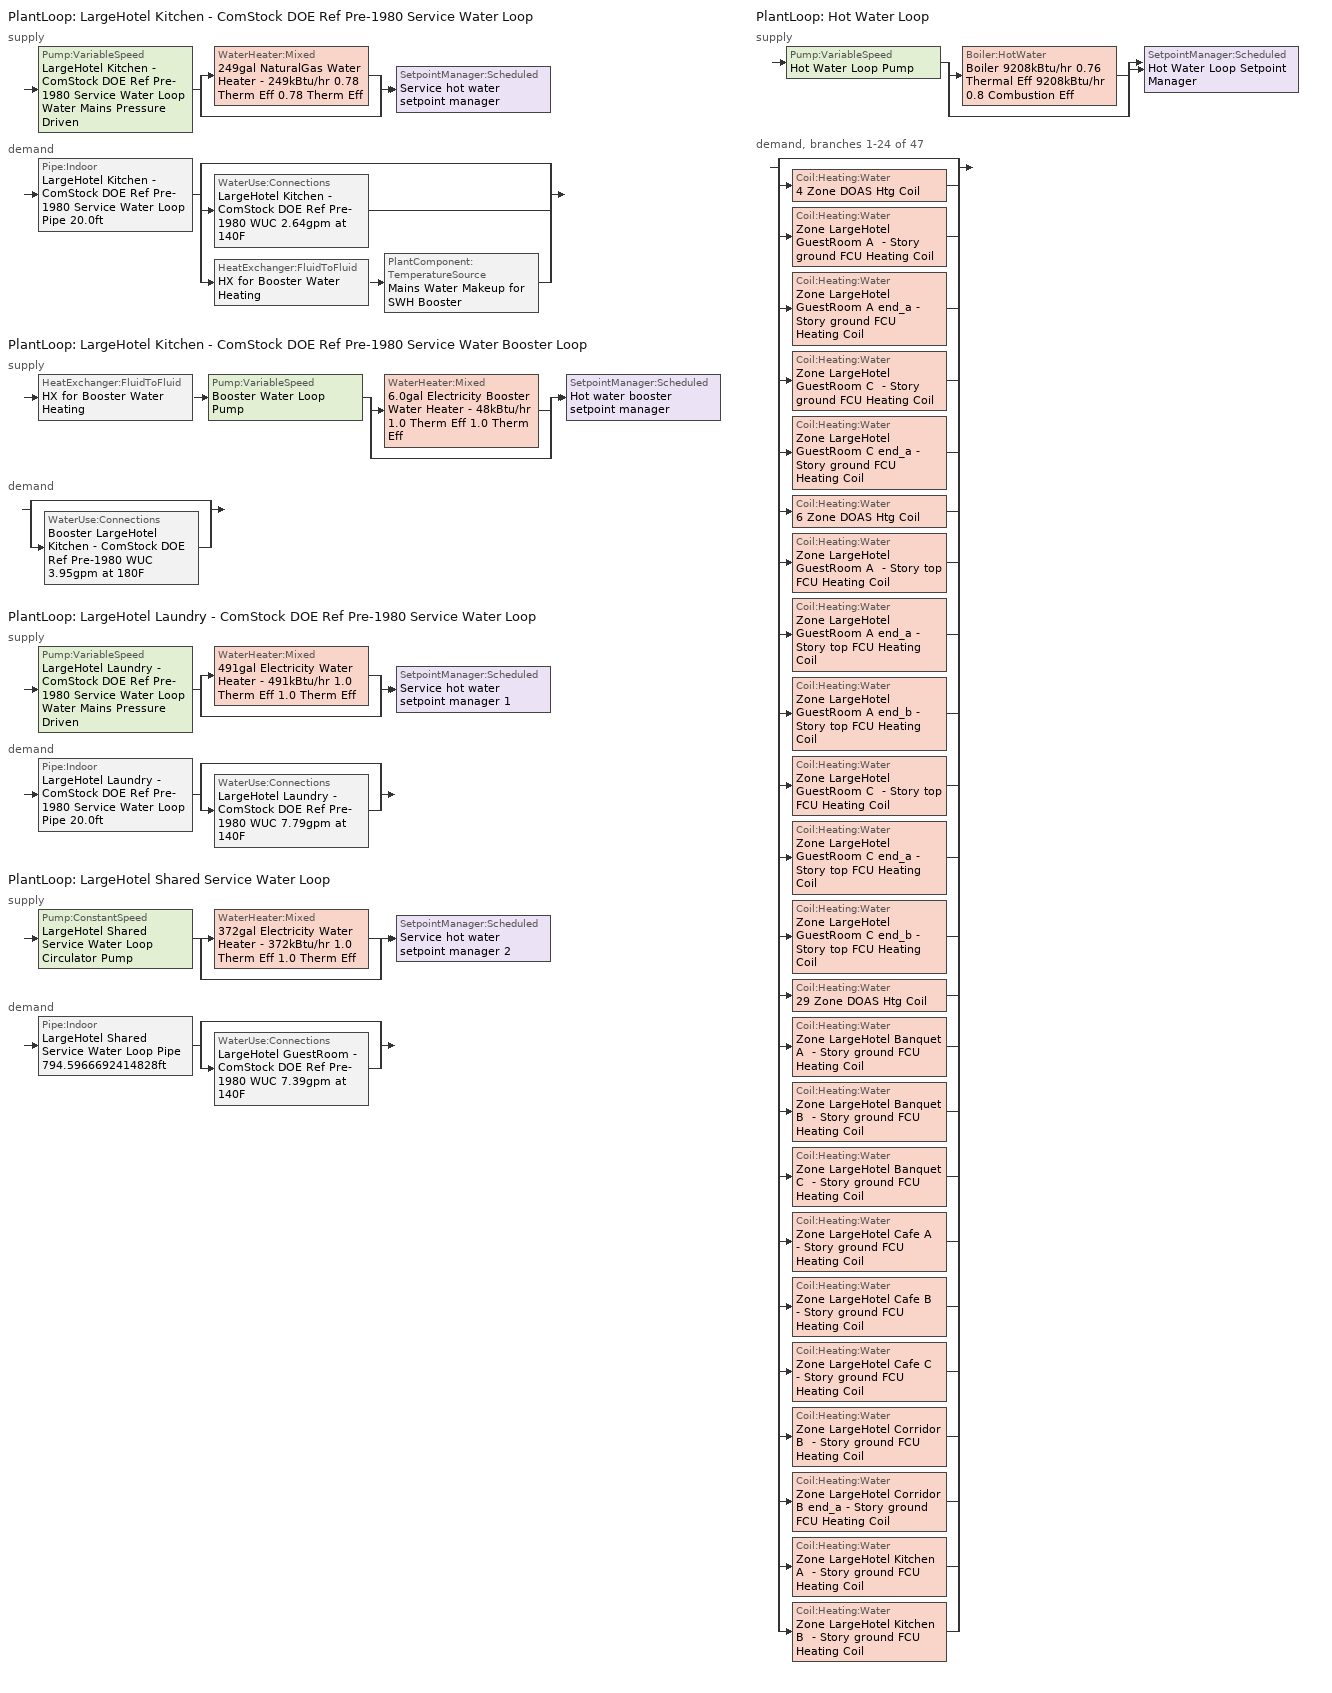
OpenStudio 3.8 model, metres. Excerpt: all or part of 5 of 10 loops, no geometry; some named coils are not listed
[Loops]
PlantLoop 'LargeHotel Kitchen - ComStock DOE Ref Pre-1980 Service Water Loop'
 supply: Pump:VariableSpeed 'LargeHotel Kitchen - ComStock DOE Ref Pre-1980 Service Water Loop Water Mains Pressure Driven' > split
  | WaterHeater:Mixed '249gal NaturalGas Water Heater - 249kBtu/hr 0.78 Therm Eff 0.78 Therm Eff'
  | bypass
  join > SetpointManager:Scheduled 'Service hot water setpoint manager'
 demand: Pipe:Indoor 'LargeHotel Kitchen - ComStock DOE Ref Pre-1980 Service Water Loop Pipe 20.0ft' > split
  | bypass
  | WaterUse:Connections 'LargeHotel Kitchen - ComStock DOE Ref Pre-1980 WUC 2.64gpm at 140F'
  | HeatExchanger:FluidToFluid 'HX for Booster Water Heating' > PlantComponent:TemperatureSource 'Mains Water Makeup for SWH Booster'
PlantLoop 'LargeHotel Kitchen - ComStock DOE Ref Pre-1980 Service Water Booster Loop'
 supply: HeatExchanger:FluidToFluid 'HX for Booster Water Heating' > Pump:VariableSpeed 'Booster Water Loop Pump' > split
  | WaterHeater:Mixed '6.0gal Electricity Booster Water Heater - 48kBtu/hr 1.0 Therm Eff 1.0 Therm Eff'
  | bypass
  join > SetpointManager:Scheduled 'Hot water booster setpoint manager'
 demand: split
  | bypass
  | WaterUse:Connections 'Booster LargeHotel Kitchen - ComStock DOE Ref Pre-1980 WUC 3.95gpm at 180F'
PlantLoop 'LargeHotel Laundry - ComStock DOE Ref Pre-1980 Service Water Loop'
 supply: Pump:VariableSpeed 'LargeHotel Laundry - ComStock DOE Ref Pre-1980 Service Water Loop Water Mains Pressure Driven' > split
  | WaterHeater:Mixed '491gal Electricity Water Heater - 491kBtu/hr 1.0 Therm Eff 1.0 Therm Eff'
  | bypass
  join > SetpointManager:Scheduled 'Service hot water setpoint manager 1'
 demand: Pipe:Indoor 'LargeHotel Laundry - ComStock DOE Ref Pre-1980 Service Water Loop Pipe 20.0ft' > split
  | bypass
  | WaterUse:Connections 'LargeHotel Laundry - ComStock DOE Ref Pre-1980 WUC 7.79gpm at 140F'
PlantLoop 'LargeHotel Shared Service Water Loop'
 supply: Pump:ConstantSpeed 'LargeHotel Shared Service Water Loop Circulator Pump' > split
  | WaterHeater:Mixed '372gal Electricity Water Heater - 372kBtu/hr 1.0 Therm Eff 1.0 Therm Eff'
  | bypass
  join > SetpointManager:Scheduled 'Service hot water setpoint manager 2'
 demand: Pipe:Indoor 'LargeHotel Shared Service Water Loop Pipe 794.5966692414828ft' > split
  | bypass
  | WaterUse:Connections 'LargeHotel GuestRoom - ComStock DOE Ref Pre-1980 WUC 7.39gpm at 140F'
PlantLoop 'Hot Water Loop'
 supply: Pump:VariableSpeed 'Hot Water Loop Pump' > split
  | Boiler:HotWater 'Boiler 9208kBtu/hr 0.76 Thermal Eff 9208kBtu/hr 0.8 Combustion Eff'
  | bypass
  join > SetpointManager:Scheduled 'Hot Water Loop Setpoint Manager'
 demand, branches 1-24 of 47: split
  | bypass
  | Coil:Heating:Water '4 Zone DOAS Htg Coil'
  | Coil:Heating:Water 'Zone LargeHotel GuestRoom A  - Story ground FCU Heating Coil'
  | Coil:Heating:Water 'Zone LargeHotel GuestRoom A end_a - Story ground FCU Heating Coil'
  | Coil:Heating:Water 'Zone LargeHotel GuestRoom C  - Story ground FCU Heating Coil'
  | Coil:Heating:Water 'Zone LargeHotel GuestRoom C end_a - Story ground FCU Heating Coil'
  | Coil:Heating:Water '6 Zone DOAS Htg Coil'
  | Coil:Heating:Water 'Zone LargeHotel GuestRoom A  - Story top FCU Heating Coil'
  | Coil:Heating:Water 'Zone LargeHotel GuestRoom A end_a - Story top FCU Heating Coil'
  | Coil:Heating:Water 'Zone LargeHotel GuestRoom A end_b - Story top FCU Heating Coil'
  | Coil:Heating:Water 'Zone LargeHotel GuestRoom C  - Story top FCU Heating Coil'
  | Coil:Heating:Water 'Zone LargeHotel GuestRoom C end_a - Story top FCU Heating Coil'
  | Coil:Heating:Water 'Zone LargeHotel GuestRoom C end_b - Story top FCU Heating Coil'
  | Coil:Heating:Water '29 Zone DOAS Htg Coil'
  | Coil:Heating:Water 'Zone LargeHotel Banquet A  - Story ground FCU Heating Coil'
  | Coil:Heating:Water 'Zone LargeHotel Banquet B  - Story ground FCU Heating Coil'
  | Coil:Heating:Water 'Zone LargeHotel Banquet C  - Story ground FCU Heating Coil'
  | Coil:Heating:Water 'Zone LargeHotel Cafe A  - Story ground FCU Heating Coil'
  | Coil:Heating:Water 'Zone LargeHotel Cafe B  - Story ground FCU Heating Coil'
  | Coil:Heating:Water 'Zone LargeHotel Cafe C  - Story ground FCU Heating Coil'
  | Coil:Heating:Water 'Zone LargeHotel Corridor B  - Story ground FCU Heating Coil'
  | Coil:Heating:Water 'Zone LargeHotel Corridor B end_a - Story ground FCU Heating Coil'
  | Coil:Heating:Water 'Zone LargeHotel Kitchen A  - Story ground FCU Heating Coil'
  | Coil:Heating:Water 'Zone LargeHotel Kitchen B  - Story ground FCU Heating Coil'
[SizingPeriod:DesignDay] Barometric Pressure {Pa}=87619; Wind Speed {m/s}=3.6; Wind Direction {deg}=310; Rain Indicator=No; Snow Indicator=No; Day of Month=21; Day Type=SummerDesignDay; Daylight Saving Time Indicator=No; Humidity Condition Type=Wetbulb; Dry-Bulb Temperature Range Modifier Type=DefaultMultipliers; Solar Model Indicator=ASHRAETau
Name | Maximum Dry-Bulb Temperature {C} | Daily Dry-Bulb Temperature Range {deltaC} | Month | Wetbulb or DewPoint at Maximum Dry-Bulb {C} | ASHRAE Clear Sky Optical Depth for Beam Irradiance | ASHRAE Clear Sky Optical Depth for Diffuse Irradiance
Sheridan Co Arpt October .4% Condns DB=>MCWB 1 | 28.9 | 14.6 | 10 | 13.4 | 0.279 | 2.62
Sheridan Co Arpt September .4% Condns DB=>MCWB 1 | 34 | 16.6 | 9 | 16.1 | 0.297 | 2.577
[Construction]
Uninsulated copper pipe 0.75in type L: Copper pipe 0.75in type L
Uninsulated copper pipe 0.75in type L 1: Copper pipe 0.75in type L 1
Uninsulated copper pipe 0.75in type L 2: Copper pipe 0.75in type L 2
[Material] Roughness=Smooth; Thickness {m}=0.001143; Conductivity {W/m-K}=386; Density {kg/m3}=8906.27; Specific Heat {J/kg-K}=385.1856; Thermal Absorptance=0.9; Solar Absorptance=0.7; Visible Absorptance=0.7
Copper pipe 0.75in type L; Copper pipe 0.75in type L 1; Copper pipe 0.75in type L 2
[WaterUse:Connections] Drain Water Heat Exchanger Type=None; Drain Water Heat Exchanger Destination=Plant
Name | Water Use Equipment Name 1
LargeHotel GuestRoom - ComStock DOE Ref Pre-1980 WUC 7.39gpm at 140F | LargeHotel GuestRoom - ComStock DOE Ref Pre-1980 Service Water Use 7.39gpm at 140F
Booster LargeHotel Kitchen - ComStock DOE Ref Pre-1980 WUC 3.95gpm at 180F | Booster LargeHotel Kitchen - ComStock DOE Ref Pre-1980 Service Water Use 3.95gpm at 180F
LargeHotel Kitchen - ComStock DOE Ref Pre-1980 WUC 2.64gpm at 140F | LargeHotel Kitchen - ComStock DOE Ref Pre-1980 Service Water Use 2.64gpm at 140F
LargeHotel Laundry - ComStock DOE Ref Pre-1980 WUC 7.79gpm at 140F | LargeHotel Laundry - ComStock DOE Ref Pre-1980 Service Water Use 7.79gpm at 140F
[WaterUse:Equipment:Definition] Sensible Fraction Schedule=Fraction Sensible - 0.2; Latent Fraction Schedule=Fraction Latent - 0.05
Name | Peak Flow Rate {m3/s} | Target Temperature Schedule
LargeHotel GuestRoom - ComStock DOE Ref Pre-1980 Service Water Use Def 7.39gpm | 0.000466123 | Mixed Water At Faucet Temp - 140F
Booster LargeHotel Kitchen - ComStock DOE Ref Pre-1980 Service Water Use Def 3.95gpm | 0.000249518 | Mixed Water At Faucet Temp - 180F
LargeHotel Kitchen - ComStock DOE Ref Pre-1980 Service Water Use Def 2.64gpm | 0.000166345 | Mixed Water At Faucet Temp - 140F
LargeHotel Laundry - ComStock DOE Ref Pre-1980 Service Water Use Def 7.79gpm | 0.0004915 | Mixed Water At Faucet Temp - 140F
[WaterUse:Equipment]
Name | Water Use Equipment Definition | Flow Rate Fraction Schedule
LargeHotel GuestRoom - ComStock DOE Ref Pre-1980 Service Water Use 7.39gpm at 140F | LargeHotel GuestRoom - ComStock DOE Ref Pre-1980 Service Water Use Def 7.39gpm | HotelLarge GuestRoom_SWH_Sch
Booster LargeHotel Kitchen - ComStock DOE Ref Pre-1980 Service Water Use 3.95gpm at 180F | Booster LargeHotel Kitchen - ComStock DOE Ref Pre-1980 Service Water Use Def 3.95gpm | HotelLarge BLDG_SWH_SCH
LargeHotel Kitchen - ComStock DOE Ref Pre-1980 Service Water Use 2.64gpm at 140F | LargeHotel Kitchen - ComStock DOE Ref Pre-1980 Service Water Use Def 2.64gpm | HotelLarge BLDG_SWH_SCH
LargeHotel Laundry - ComStock DOE Ref Pre-1980 Service Water Use 7.79gpm at 140F | LargeHotel Laundry - ComStock DOE Ref Pre-1980 Service Water Use Def 7.79gpm | HotelLarge LaundryRoom_SWH_Sch_Pre2004
[PlantLoop] Glycol Concentration=0; Load Distribution Scheme=Optimal
Name | Maximum Loop Temperature {C} | Minimum Loop Temperature {C} | Maximum Loop Flow Rate {m3/s} | Plant Loop Volume {m3} | Fluid Type
LargeHotel Kitchen - ComStock DOE Ref Pre-1980 Service Water Loop | 60 | 10 | 0.00224566 | 0.269479
LargeHotel Kitchen - ComStock DOE Ref Pre-1980 Service Water Booster Loop |  |  | 0.000249518 | 0.0299421
LargeHotel Laundry - ComStock DOE Ref Pre-1980 Service Water Loop | 60 | 10 | 0.0004915 | 0.05898
LargeHotel Shared Service Water Loop | 60 | 10 | 0.000466123 | 0.0559348
Hot Water Loop |  | 10 | 0.0736769 | 8.84123 | Water
[Sizing:Plant] Loop Type=Heating; Sizing Option=NonCoincident; Zone Timesteps in Averaging Window=1; Coincident Sizing Factor Mode=None
Name | Design Loop Exit Temperature {C} | Loop Design Temperature Difference {deltaC}
LargeHotel Kitchen - ComStock DOE Ref Pre-1980 Service Water Loop; LargeHotel Laundry - ComStock DOE Ref Pre-1980 Service Water Loop; LargeHotel Shared Service Water Loop | 60 | 5
LargeHotel Kitchen - ComStock DOE Ref Pre-1980 Service Water Booster Loop | 82.2222 | 5
Hot Water Loop | 82.2222 | 11.1111
[SetpointManager:Scheduled] Control Variable=Temperature
Name | Schedule | Setpoint Node or NodeList
Service hot water setpoint manager | Service Water Loop Temp - 140F | LargeHotel Kitchen - ComStock DOE Ref Pre-1980 Service Water Loop Supply Outlet Node
Hot water booster setpoint manager | Service Water Booster Temp - 180.00000000000006F | LargeHotel Kitchen - ComStock DOE Ref Pre-1980 Service Water Booster Loop Supply Outlet Node
Service hot water setpoint manager 1 | Service Water Loop Temp - 140F | LargeHotel Laundry - ComStock DOE Ref Pre-1980 Service Water Loop Supply Outlet Node
Service hot water setpoint manager 2 | Service Water Loop Temp - 140F | LargeHotel Shared Service Water Loop Supply Outlet Node
Hot Water Loop Setpoint Manager | Hot Water Loop Temp - 180F | Hot Water Loop Supply Outlet Node
[Pump:VariableSpeed] Coefficient 1 of the Part Load Performance Curve=0; Pump Control Type=Intermittent; Skin Loss Radiative Fraction=0.5; Design Power Sizing Method=PowerPerFlowPerPressure; Design Electric Power per Unit Flow Rate {W/(m3/s)}=348701.1; Design Shaft Power per Unit Flow Rate per Unit Head {W-s/m3-Pa}=1.28205; Design Minimum Flow Rate Fraction=0
Name | Rated Flow Rate {m3/s} | Rated Pump Head {Pa} | Rated Power Consumption {W} | Motor Efficiency | Coefficient 2 of the Part Load Performance Curve | Coefficient 3 of the Part Load Performance Curve | Coefficient 4 of the Part Load Performance Curve | Minimum Flow Rate {m3/s}
LargeHotel Kitchen - ComStock DOE Ref Pre-1980 Service Water Loop Water Mains Pressure Driven | 0.00224566 | 0.001 | 2.87905e-06 | 1 | 3.2485 | -4.7443 | 2.5294
Booster Water Loop Pump | 0.000249518 | 0 | 0 | 1 | 3.2485 | -4.7443 | 2.5294 | 0
LargeHotel Laundry - ComStock DOE Ref Pre-1980 Service Water Loop Water Mains Pressure Driven | 0.0004915 | 0.001 | 6.30129e-07 | 1 | 3.2485 | -4.7443 | 2.5294
Hot Water Loop Pump | 0.0736769 | 179344 | 18615.8 | 0.91 | 0.5726 | -0.301 | 0.7347
[WaterHeater:Mixed] Deadband Temperature Difference {deltaC}=2; Heater Control Type=Cycle; Off Cycle Parasitic Fuel Consumption Rate {W}=0; Off Cycle Parasitic Heat Fraction to Tank=0; On Cycle Parasitic Fuel Consumption Rate {W}=0; On Cycle Parasitic Heat Fraction to Tank=0; Ambient Temperature Indicator=Schedule; Use Side Effectiveness=1; Source Side Effectiveness=1; Use Side Design Flow Rate {m3/s}=autosize; Source Side Design Flow Rate {m3/s}=autosize; Indirect Water Heating Recovery Time {hr}=1.5; Source Side Flow Control Mode=IndirectHeatPrimarySetpoint
Name | Tank Volume {m3} | Setpoint Temperature Schedule | Maximum Temperature Limit {C} | Heater Maximum Capacity {W} | Heater Fuel Type | Heater Thermal Efficiency | Off Cycle Parasitic Fuel Type | On Cycle Parasitic Fuel Type | Ambient Temperature Schedule | Off Cycle Loss Coefficient to Ambient Temperature {W/K} | On Cycle Loss Coefficient to Ambient Temperature {W/K}
249gal NaturalGas Water Heater - 249kBtu/hr 0.78 Therm Eff 0.78 Therm Eff | 0.943178 | Service Water Loop Temp - 140F | 60 | 73021.9 | NaturalGas | 0.78 | NaturalGas | NaturalGas | Water Heater Ambient Temp Schedule 71.6F | 5.99799 | 5.99799
6.0gal Electricity Booster Water Heater - 48kBtu/hr 1.0 Therm Eff 1.0 Therm Eff | 0.0227125 | Service Water Booster Temp - 180.00000000000006F | 82.2222 | 14020.2 | Electricity | 1 | Electricity | Electricity | Water Heater Ambient Temp Schedule 70.0F | 3.46661 | 3.46661
491gal Electricity Water Heater - 491kBtu/hr 1.0 Therm Eff 1.0 Therm Eff | 1.85787 | Service Water Loop Temp - 140F | 60 | 143839 | Electricity | 1 | Electricity | Electricity | Water Heater Ambient Temp Schedule 71.6F | 129.605 | 129.605
372gal Electricity Water Heater - 372kBtu/hr 1.0 Therm Eff 1.0 Therm Eff | 1.40956 | Service Water Loop Temp - 140F | 60 | 109130 | Electricity | 1 | Electricity | Electricity | Water Heater Ambient Temp Schedule 71.6F | 98.3673 | 98.3673
[WaterHeater:Sizing] Design Mode=PeakDraw; Time Storage Can Meet Peak Draw {hr}=0.538503; Time for Tank Recovery {hr}=0; Nominal Tank Volume for Autosizing Plant Connections {m3}=1
249gal NaturalGas Water Heater - 249kBtu/hr 0.78 Therm Eff 0.78 Therm Eff; 6.0gal Electricity Booster Water Heater - 48kBtu/hr 1.0 Therm Eff 1.0 Therm Eff; 491gal Electricity Water Heater - 491kBtu/hr 1.0 Therm Eff 1.0 Therm Eff; 372gal Electricity Water Heater - 372kBtu/hr 1.0 Therm Eff 1.0 Therm Eff
[Pipe:Indoor] Environment Type=Schedule; Pipe Inside Diameter {m}=0.019939
Name | Construction | Ambient Temperature Schedule | Ambient Air Velocity Schedule | Pipe Length {m}
LargeHotel Kitchen - ComStock DOE Ref Pre-1980 Service Water Loop Pipe 20.0ft | Uninsulated copper pipe 0.75in type L | LargeHotel Kitchen - ComStock DOE Ref Pre-1980 Service Water Loop Piping Air Temp - 70F | LargeHotel Kitchen - ComStock DOE Ref Pre-1980 Service Water Loop Piping Air Velocity - 0.67mph | 6.096
LargeHotel Laundry - ComStock DOE Ref Pre-1980 Service Water Loop Pipe 20.0ft | Uninsulated copper pipe 0.75in type L 1 | LargeHotel Laundry - ComStock DOE Ref Pre-1980 Service Water Loop Piping Air Temp - 70F | LargeHotel Laundry - ComStock DOE Ref Pre-1980 Service Water Loop Piping Air Velocity - 0.67mph | 6.096
LargeHotel Shared Service Water Loop Pipe 794.5966692414828ft | Uninsulated copper pipe 0.75in type L 2 | LargeHotel Shared Service Water Loop Piping Air Temp - 70F | LargeHotel Shared Service Water Loop Piping Air Velocity - 0.67mph | 242.193
[HeatExchanger:FluidToFluid]
HX for Booster Water Heating: Loop Demand Side Design Flow Rate {m3/s}=0.000249518; Loop Supply Side Design Flow Rate {m3/s}=0.000249518; Heat Exchange Model Type=Ideal; Heat Exchanger U-Factor Times Area Value {W/K}=304.07; Control Type=UncontrolledOn; Minimum Temperature Difference to Activate Heat Exchanger {deltaC}=0.01; Heat Transfer Metering End Use Type=LoopToLoop; Component Override Cooling Control Temperature Mode=Loop; Sizing Factor=1; Operation Minimum Temperature Limit {C}=0; Operation Maximum Temperature Limit {C}=100
[PlantComponent:TemperatureSource]
Mains Water Makeup for SWH Booster: Design Volume Flow Rate {m3/s}=0.00224566; Temperature Specification Type=Scheduled; Source Temperature {C}=8; Source Temperature Schedule=Mains Water Temperature
[EnergyManagementSystem:Sensor]
Mains_Water_Temp_Sen: Output Variable or Output Meter Index Key=Environment; Output Variable or Output Meter=Site Mains Water Temperature
[EnergyManagementSystem:Actuator]
Mains_Water_Temp_Act: Actuated Component=Mains Water Temperature; Actuated Component Type=Schedule:Constant; Actuated Component Control Type=Schedule Value
[EnergyManagementSystem:Program]
Mains_Water_Prg: SET Mains_Water_Temp_Act = Mains_Water_Temp_Sen
[EnergyManagementSystem:ProgramCallingManager]
Mains_Water_Prg_Mgr: BeginTimestepBeforePredictor; Mains_Water_Prg
[Pump:ConstantSpeed]
LargeHotel Shared Service Water Loop Circulator Pump: Rated Flow Rate {m3/s}=0.000466123; Rated Pump Head {Pa}=29890.7; Rated Power Consumption {W}=21.6515; Motor Efficiency=0.825; Fraction of Motor Inefficiencies to Fluid Stream=0; Pump Control Type=Intermittent; Design Power Sizing Method=PowerPerFlowPerPressure; Design Electric Power per Unit Flow Rate {W/(m3/s)}=348701.1; Design Shaft Power per Unit Flow Rate per Unit Head {W-s/m3-Pa}=1.28205
[Refrigeration:System] Minimum Condensing Temperature {C}=21; Refrigeration System Working Fluid Type=R404a; Suction Temperature Control Type=ConstantSuctionTemperature
Name | Refrigeration Condenser
Medium Temperature | Refrigeration Condenser Air Cooled 1
Low Temperature | Refrigeration Condenser Air Cooled 2
[Refrigeration:Compressor] Rated Return Gas Temperature {C}=18.3; Rated Subcooling {deltaC}=0
Name | Refrigeration Compressor Power Curve | Refrigeration Compressor Capacity Curve
Refrigeration Compressor 1 | MT_compressor_power_smallandold | MT_compressor_capacity_smallandold
Refrigeration Compressor 2 | LT_compressor_power_smallandold | LT_compressor_capacity_smallandold
[Refrigeration:Condenser:AirCooled] Rated Subcooling Temperature Difference {deltaC}=0; Condenser Fan Speed Control Type=VariableSpeed; Rated Fan Power {W}=102.575; Minimum Fan Air Flow Ratio=0
Name | Rated Effective Total Heat Rejection Rate Curve
Refrigeration Condenser Air Cooled 1 | Condenser Heat Rejection Function of Temperature
Refrigeration Condenser Air Cooled 2 | Condenser Heat Rejection Function of Temperature 1
[Boiler:HotWater]
Boiler 9208kBtu/hr 0.76 Thermal Eff 9208kBtu/hr 0.8 Combustion Eff: Fuel Type=NaturalGas; Nominal Capacity {W}=3.36842e+06; Nominal Thermal Efficiency=0.793; Efficiency Curve Temperature Evaluation Variable=LeavingBoiler; Normalized Boiler Efficiency Curve=Boiler Constant Efficiency Curve; Design Water Flow Rate {m3/s}=0.0736769; Minimum Part Load Ratio=0; Maximum Part Load Ratio=1.2; Optimum Part Load Ratio=1; Water Outlet Upper Temperature Limit {C}=95; Boiler Flow Mode=LeavingSetpointModulated; On Cycle Parasitic Electric Load {W}=0; Off Cycle Parasitic Fuel Load {W}=0; Sizing Factor=1
[Coil:Heating:Water] Availability Schedule=Always On Discrete; Rated Inlet Water Temperature {C}=82.2222; Rated Inlet Air Temperature {C}=16.6; Rated Outlet Water Temperature {C}=71.1111
Name | U-Factor Times Area Value {W/K} | Maximum Water Flow Rate {m3/s} | Rated Capacity {W} | Rated Outlet Air Temperature {C}
4 Zone DOAS Htg Coil | 687.408 | 0.00112952 | 51640.1 | 32.2
Zone LargeHotel GuestRoom A  - Story ground FCU Heating Coil | 459.748 | 0.000443313 | 20267.7 | 40
Zone LargeHotel GuestRoom A end_a - Story ground FCU Heating Coil | 347.468 | 0.000335266 | 15327.9 | 40
Zone LargeHotel GuestRoom C  - Story ground FCU Heating Coil | 458.442 | 0.000442052 | 20210.1 | 40
Zone LargeHotel GuestRoom C end_a - Story ground FCU Heating Coil | 347.333 | 0.000335135 | 15322 | 40
6 Zone DOAS Htg Coil | 1662.34 | 0.00273148 | 124880 | 32.2
Zone LargeHotel GuestRoom A  - Story top FCU Heating Coil | 7682.13 | 0.00741117 | 338830 | 40
Zone LargeHotel GuestRoom A end_a - Story top FCU Heating Coil | 607.258 | 0.000585926 | 26787.8 | 40
Zone LargeHotel GuestRoom A end_b - Story top FCU Heating Coil | 608.42 | 0.000587048 | 26839.1 | 40
Zone LargeHotel GuestRoom C  - Story top FCU Heating Coil | 7678.84 | 0.00740799 | 338685 | 40
Zone LargeHotel GuestRoom C end_a - Story top FCU Heating Coil | 607.122 | 0.000585795 | 26781.8 | 40
Zone LargeHotel GuestRoom C end_b - Story top FCU Heating Coil | 608.284 | 0.000586917 | 26833.1 | 40
29 Zone DOAS Htg Coil | 18257.7 | 0.0300002 | 1.37157e+06 | 32.2
Zone LargeHotel Banquet A  - Story ground FCU Heating Coil | 262.33 | 0.000252989 | 11566.4 | 40
Zone LargeHotel Banquet B  - Story ground FCU Heating Coil | 6031.4 | 0.00581295 | 265761 | 40
Zone LargeHotel Banquet C  - Story ground FCU Heating Coil | 262.021 | 0.000252691 | 11552.7 | 40
Zone LargeHotel Cafe A  - Story ground FCU Heating Coil | 76.1972 | 7.34855e-05 | 3359.67 | 40
Zone LargeHotel Cafe B  - Story ground FCU Heating Coil | 1614.38 | 0.00155588 | 71133.1 | 40
Zone LargeHotel Cafe C  - Story ground FCU Heating Coil | 76.0773 | 7.33697e-05 | 3354.38 | 40
Zone LargeHotel Corridor B  - Story ground FCU Heating Coil | 106.216 | 9.16915e-05 | 4192.02 | 40
Zone LargeHotel Corridor B end_a - Story ground FCU Heating Coil | 184.804 | 0.000188284 | 8608.1 | 40
Zone LargeHotel Kitchen A  - Story ground FCU Heating Coil | 25.0005 | 2.4659e-05 | 1127.38 | 40
Zone LargeHotel Kitchen B  - Story ground FCU Heating Coil | 335.272 | 0.000330342 | 15102.8 | 40
[Controller:WaterCoil] Action=Normal; Controller Convergence Tolerance {deltaC}=0.0001; Minimum Actuated Flow {m3/s}=0
Name | Water Coil | Maximum Actuated Flow {m3/s}
4 Zone DOAS Htg Coil Controller | 4 Zone DOAS Htg Coil | 0.00112952
Zone LargeHotel GuestRoom A  - Story ground FCU Heating Coil Controller | Zone LargeHotel GuestRoom A  - Story ground FCU Heating Coil
Zone LargeHotel GuestRoom A end_a - Story ground FCU Heating Coil Controller | Zone LargeHotel GuestRoom A end_a - Story ground FCU Heating Coil
Zone LargeHotel GuestRoom C  - Story ground FCU Heating Coil Controller | Zone LargeHotel GuestRoom C  - Story ground FCU Heating Coil
Zone LargeHotel GuestRoom C end_a - Story ground FCU Heating Coil Controller | Zone LargeHotel GuestRoom C end_a - Story ground FCU Heating Coil
6 Zone DOAS Htg Coil Controller | 6 Zone DOAS Htg Coil | 0.00273148
Zone LargeHotel GuestRoom A  - Story top FCU Heating Coil Controller | Zone LargeHotel GuestRoom A  - Story top FCU Heating Coil
Zone LargeHotel GuestRoom A end_a - Story top FCU Heating Coil Controller | Zone LargeHotel GuestRoom A end_a - Story top FCU Heating Coil
Zone LargeHotel GuestRoom A end_b - Story top FCU Heating Coil Controller | Zone LargeHotel GuestRoom A end_b - Story top FCU Heating Coil
Zone LargeHotel GuestRoom C  - Story top FCU Heating Coil Controller | Zone LargeHotel GuestRoom C  - Story top FCU Heating Coil
Zone LargeHotel GuestRoom C end_a - Story top FCU Heating Coil Controller | Zone LargeHotel GuestRoom C end_a - Story top FCU Heating Coil
Zone LargeHotel GuestRoom C end_b - Story top FCU Heating Coil Controller | Zone LargeHotel GuestRoom C end_b - Story top FCU Heating Coil
29 Zone DOAS Htg Coil Controller | 29 Zone DOAS Htg Coil | 0.0300002
Zone LargeHotel Banquet A  - Story ground FCU Heating Coil Controller | Zone LargeHotel Banquet A  - Story ground FCU Heating Coil
Zone LargeHotel Banquet B  - Story ground FCU Heating Coil Controller | Zone LargeHotel Banquet B  - Story ground FCU Heating Coil
Zone LargeHotel Banquet C  - Story ground FCU Heating Coil Controller | Zone LargeHotel Banquet C  - Story ground FCU Heating Coil
Zone LargeHotel Cafe A  - Story ground FCU Heating Coil Controller | Zone LargeHotel Cafe A  - Story ground FCU Heating Coil
Zone LargeHotel Cafe B  - Story ground FCU Heating Coil Controller | Zone LargeHotel Cafe B  - Story ground FCU Heating Coil
Zone LargeHotel Cafe C  - Story ground FCU Heating Coil Controller | Zone LargeHotel Cafe C  - Story ground FCU Heating Coil
Zone LargeHotel Corridor B  - Story ground FCU Heating Coil Controller | Zone LargeHotel Corridor B  - Story ground FCU Heating Coil
Zone LargeHotel Corridor B end_a - Story ground FCU Heating Coil Controller | Zone LargeHotel Corridor B end_a - Story ground FCU Heating Coil
Zone LargeHotel Kitchen A  - Story ground FCU Heating Coil Controller | Zone LargeHotel Kitchen A  - Story ground FCU Heating Coil
Zone LargeHotel Kitchen B  - Story ground FCU Heating Coil Controller | Zone LargeHotel Kitchen B  - Story ground FCU Heating Coil
[AvailabilityManager:NightCycle] Applicability Schedule=Always On Discrete; Control Type=CycleOnAny; Thermostat Tolerance {deltaC}=1.9999; Cycling Run Time Control Type=Thermostat; Cycling Run Time {s}=3600
Availability Manager Night Cycle 1; Availability Manager Night Cycle 2; Availability Manager Night Cycle 3; Availability Manager Night Cycle 4
[Fan:OnOff] Availability Schedule=Always On Discrete; Fan Total Efficiency=0.1595; Pressure Rise {Pa}=270.9; Motor Efficiency=0.29; Motor In Airstream Fraction=1
Name | Maximum Flow Rate {m3/s} | Fan Power Ratio Function of Speed Ratio Curve | Fan Efficiency Ratio Function of Speed Ratio Curve
Zone LargeHotel GuestRoom A  - Story ground Fan Coil fan | 7.55467 | Fan On Off Power Curve | Fan On Off Efficiency Curve
Zone LargeHotel GuestRoom A end_a - Story ground Fan Coil fan | 1.34534 | Fan On Off Power Curve 1 | Fan On Off Efficiency Curve 1
Zone LargeHotel GuestRoom C  - Story ground Fan Coil fan | 7.39657 | Fan On Off Power Curve 2 | Fan On Off Efficiency Curve 2
Zone LargeHotel GuestRoom C end_a - Story ground Fan Coil fan | 1.33085 | Fan On Off Power Curve 3 | Fan On Off Efficiency Curve 3
Zone LargeHotel GuestRoom A  - Story top Fan Coil fan | 25.3657 | Fan On Off Power Curve 4 | Fan On Off Efficiency Curve 4
Zone LargeHotel GuestRoom A end_a - Story top Fan Coil fan | 1.9446 | Fan On Off Power Curve 5 | Fan On Off Efficiency Curve 5
Zone LargeHotel GuestRoom A end_b - Story top Fan Coil fan | 1.39934 | Fan On Off Power Curve 6 | Fan On Off Efficiency Curve 6
Zone LargeHotel GuestRoom C  - Story top Fan Coil fan | 24.6774 | Fan On Off Power Curve 7 | Fan On Off Efficiency Curve 7
Zone LargeHotel GuestRoom C end_a - Story top Fan Coil fan | 1.94436 | Fan On Off Power Curve 8 | Fan On Off Efficiency Curve 8
Zone LargeHotel GuestRoom C end_b - Story top Fan Coil fan | 1.3702 | Fan On Off Power Curve 9 | Fan On Off Efficiency Curve 9
Zone LargeHotel Banquet A  - Story ground Fan Coil fan | 0.725579 | Fan On Off Power Curve 10 | Fan On Off Efficiency Curve 10
Zone LargeHotel Banquet B  - Story ground Fan Coil fan | 13.1461 | Fan On Off Power Curve 11 | Fan On Off Efficiency Curve 11
Zone LargeHotel Banquet C  - Story ground Fan Coil fan | 0.641151 | Fan On Off Power Curve 12 | Fan On Off Efficiency Curve 12
Zone LargeHotel Cafe A  - Story ground Fan Coil fan | 0.170945 | Fan On Off Power Curve 13 | Fan On Off Efficiency Curve 13
Zone LargeHotel Cafe B  - Story ground Fan Coil fan | 3.5192 | Fan On Off Power Curve 14 | Fan On Off Efficiency Curve 14
Zone LargeHotel Cafe C  - Story ground Fan Coil fan | 0.16587 | Fan On Off Power Curve 15 | Fan On Off Efficiency Curve 15
Zone LargeHotel Corridor B  - Story ground Fan Coil fan | 0.394684 | Fan On Off Power Curve 16 | Fan On Off Efficiency Curve 16
Zone LargeHotel Corridor B end_a - Story ground Fan Coil fan | 0.337614 | Fan On Off Power Curve 17 | Fan On Off Efficiency Curve 17
Zone LargeHotel Kitchen A  - Story ground Fan Coil fan | 0.756672 | Fan On Off Power Curve 18 | Fan On Off Efficiency Curve 18
Zone LargeHotel Kitchen B  - Story ground Fan Coil fan | 1.39633 | Fan On Off Power Curve 19 | Fan On Off Efficiency Curve 19
[ZoneHVAC:FourPipeFanCoil] Availability Schedule=Always On Discrete; Capacity Control Method=CyclingFan; Maximum Outdoor Air Flow Rate {m3/s}=0; Minimum Supply Air Temperature in Cooling Mode {C}=autosize; Maximum Supply Air Temperature in Heating Mode {C}=autosize
Name | Maximum Supply Air Flow Rate {m3/s} | Supply Air Fan | Cooling Coil | Maximum Cold Water Flow Rate {m3/s} | Heating Coil | Maximum Hot Water Flow Rate {m3/s}
Zone LargeHotel GuestRoom A  - Story ground FCU | 7.55467 | Zone LargeHotel GuestRoom A  - Story ground Fan Coil fan | Zone LargeHotel GuestRoom A  - Story ground FCU Cooling Coil | 0.00442706 | Zone LargeHotel GuestRoom A  - Story ground FCU Heating Coil | 0.000443313
Zone LargeHotel GuestRoom A end_a - Story ground FCU | 1.34534 | Zone LargeHotel GuestRoom A end_a - Story ground Fan Coil fan | Zone LargeHotel GuestRoom A end_a - Story ground FCU Cooling Coil | 0.00077824 | Zone LargeHotel GuestRoom A end_a - Story ground FCU Heating Coil | 0.000335266
Zone LargeHotel GuestRoom C  - Story ground FCU | 7.39657 | Zone LargeHotel GuestRoom C  - Story ground Fan Coil fan | Zone LargeHotel GuestRoom C  - Story ground FCU Cooling Coil | 0.00433548 | Zone LargeHotel GuestRoom C  - Story ground FCU Heating Coil | 0.000442052
Zone LargeHotel GuestRoom C end_a - Story ground FCU | 1.33085 | Zone LargeHotel GuestRoom C end_a - Story ground Fan Coil fan | Zone LargeHotel GuestRoom C end_a - Story ground FCU Cooling Coil | 0.000769927 | Zone LargeHotel GuestRoom C end_a - Story ground FCU Heating Coil | 0.000335135
Zone LargeHotel GuestRoom A  - Story top FCU | 25.3657 | Zone LargeHotel GuestRoom A  - Story top Fan Coil fan | Zone LargeHotel GuestRoom A  - Story top FCU Cooling Coil | 0.0146738 | Zone LargeHotel GuestRoom A  - Story top FCU Heating Coil | 0.00741117
Zone LargeHotel GuestRoom A end_a - Story top FCU | 1.9446 | Zone LargeHotel GuestRoom A end_a - Story top Fan Coil fan | Zone LargeHotel GuestRoom A end_a - Story top FCU Cooling Coil | 0.00112495 | Zone LargeHotel GuestRoom A end_a - Story top FCU Heating Coil | 0.000585926
Zone LargeHotel GuestRoom A end_b - Story top FCU | 1.39934 | Zone LargeHotel GuestRoom A end_b - Story top Fan Coil fan | Zone LargeHotel GuestRoom A end_b - Story top FCU Cooling Coil | 0.000809474 | Zone LargeHotel GuestRoom A end_b - Story top FCU Heating Coil | 0.000587048
Zone LargeHotel GuestRoom C  - Story top FCU | 24.6774 | Zone LargeHotel GuestRoom C  - Story top Fan Coil fan | Zone LargeHotel GuestRoom C  - Story top FCU Cooling Coil | 0.0142756 | Zone LargeHotel GuestRoom C  - Story top FCU Heating Coil | 0.00740799
Zone LargeHotel GuestRoom C end_a - Story top FCU | 1.94436 | Zone LargeHotel GuestRoom C end_a - Story top Fan Coil fan | Zone LargeHotel GuestRoom C end_a - Story top FCU Cooling Coil | 0.00112481 | Zone LargeHotel GuestRoom C end_a - Story top FCU Heating Coil | 0.000585795
Zone LargeHotel GuestRoom C end_b - Story top FCU | 1.3702 | Zone LargeHotel GuestRoom C end_b - Story top Fan Coil fan | Zone LargeHotel GuestRoom C end_b - Story top FCU Cooling Coil | 0.000792615 | Zone LargeHotel GuestRoom C end_b - Story top FCU Heating Coil | 0.000586917
Zone LargeHotel Banquet A  - Story ground FCU | 0.725579 | Zone LargeHotel Banquet A  - Story ground Fan Coil fan | Zone LargeHotel Banquet A  - Story ground FCU Cooling Coil | 0.000430325 | Zone LargeHotel Banquet A  - Story ground FCU Heating Coil | 0.000252989
Zone LargeHotel Banquet B  - Story ground FCU | 13.1461 | Zone LargeHotel Banquet B  - Story ground Fan Coil fan | Zone LargeHotel Banquet B  - Story ground FCU Cooling Coil | 0.00788203 | Zone LargeHotel Banquet B  - Story ground FCU Heating Coil | 0.00581295
Zone LargeHotel Banquet C  - Story ground FCU | 0.641151 | Zone LargeHotel Banquet C  - Story ground Fan Coil fan | Zone LargeHotel Banquet C  - Story ground FCU Cooling Coil | 0.000380837 | Zone LargeHotel Banquet C  - Story ground FCU Heating Coil | 0.000252691
Zone LargeHotel Cafe A  - Story ground FCU | 0.170945 | Zone LargeHotel Cafe A  - Story ground Fan Coil fan | Zone LargeHotel Cafe A  - Story ground FCU Cooling Coil | 0.000102583 | Zone LargeHotel Cafe A  - Story ground FCU Heating Coil | 7.34855e-05
Zone LargeHotel Cafe B  - Story ground FCU | 3.5192 | Zone LargeHotel Cafe B  - Story ground Fan Coil fan | Zone LargeHotel Cafe B  - Story ground FCU Cooling Coil | 0.00214353 | Zone LargeHotel Cafe B  - Story ground FCU Heating Coil | 0.00155588
Zone LargeHotel Cafe C  - Story ground FCU | 0.16587 | Zone LargeHotel Cafe C  - Story ground Fan Coil fan | Zone LargeHotel Cafe C  - Story ground FCU Cooling Coil | 8.8883e-05 | Zone LargeHotel Cafe C  - Story ground FCU Heating Coil | 7.33697e-05
Zone LargeHotel Corridor B  - Story ground FCU | 0.394684 | Zone LargeHotel Corridor B  - Story ground Fan Coil fan | Zone LargeHotel Corridor B  - Story ground FCU Cooling Coil | 0.00035024 | Zone LargeHotel Corridor B  - Story ground FCU Heating Coil | 9.16915e-05
Zone LargeHotel Corridor B end_a - Story ground FCU | 0.337614 | Zone LargeHotel Corridor B end_a - Story ground Fan Coil fan | Zone LargeHotel Corridor B end_a - Story ground FCU Cooling Coil | 0.00017503 | Zone LargeHotel Corridor B end_a - Story ground FCU Heating Coil | 0.000188284
Zone LargeHotel Kitchen A  - Story ground FCU | 0.756672 | Zone LargeHotel Kitchen A  - Story ground Fan Coil fan | Zone LargeHotel Kitchen A  - Story ground FCU Cooling Coil | 0.000702036 | Zone LargeHotel Kitchen A  - Story ground FCU Heating Coil | 2.4659e-05
Zone LargeHotel Kitchen B  - Story ground FCU | 1.39633 | Zone LargeHotel Kitchen B  - Story ground Fan Coil fan | Zone LargeHotel Kitchen B  - Story ground FCU Cooling Coil | 0.00099135 | Zone LargeHotel Kitchen B  - Story ground FCU Heating Coil | 0.000330342
[Schedule:Ruleset]
HotelLarge GuestRoom_SWH_Sch: Default Day Schedule=HotelLarge GuestRoom_SWH_Sch Default; Summer Design Day Schedule=HotelLarge GuestRoom_SWH_Sch Summer Design Day; Winter Design Day Schedule=HotelLarge GuestRoom_SWH_Sch Winter Design Day
Fraction Sensible - 0.2: Default Day Schedule=Fraction Sensible - 0.2 Default
Fraction Latent - 0.05: Default Day Schedule=Fraction Latent - 0.05 Default
Mixed Water At Faucet Temp - 140F: Default Day Schedule=Mixed Water At Faucet Temp - 140F Default
HotelLarge BLDG_SWH_SCH: Default Day Schedule=HotelLarge BLDG_SWH_SCH Default; Summer Design Day Schedule=HotelLarge BLDG_SWH_SCH Summer Design Day; Winter Design Day Schedule=HotelLarge BLDG_SWH_SCH Winter Design Day
Mixed Water At Faucet Temp - 180F: Default Day Schedule=Mixed Water At Faucet Temp - 180F Default
Service Water Loop Temp - 140F: Default Day Schedule=Service Water Loop Temp - 140F Default
Water Heater Ambient Temp Schedule 71.6F: Default Day Schedule=Water Heater Ambient Temp Schedule 71.6F Default
LargeHotel Kitchen - ComStock DOE Ref Pre-1980 Service Water Loop Piping Air Temp - 70F: Default Day Schedule=LargeHotel Kitchen - ComStock DOE Ref Pre-1980 Service Water Loop Piping Air Temp - 70F Default
LargeHotel Kitchen - ComStock DOE Ref Pre-1980 Service Water Loop Piping Air Velocity - 0.67mph: Default Day Schedule=LargeHotel Kitchen - ComStock DOE Ref Pre-1980 Service Water Loop Piping Air Velocity - 0.67mph Default
Service Water Booster Temp - 180.00000000000006F: Default Day Schedule=Service Water Booster Temp - 180.00000000000006F Default
Water Heater Ambient Temp Schedule 70.0F: Default Day Schedule=Water Heater Ambient Temp Schedule 70.0F Default
HotelLarge LaundryRoom_SWH_Sch_Pre2004: Default Day Schedule=HotelLarge LaundryRoom_SWH_Sch_Pre2004 Default; Summer Design Day Schedule=HotelLarge LaundryRoom_SWH_Sch_Pre2004 Summer Design Day; Winter Design Day Schedule=HotelLarge LaundryRoom_SWH_Sch_Pre2004 Winter Design Day
LargeHotel Laundry - ComStock DOE Ref Pre-1980 Service Water Loop Piping Air Temp - 70F: Default Day Schedule=LargeHotel Laundry - ComStock DOE Ref Pre-1980 Service Water Loop Piping Air Temp - 70F Default
LargeHotel Laundry - ComStock DOE Ref Pre-1980 Service Water Loop Piping Air Velocity - 0.67mph: Default Day Schedule=LargeHotel Laundry - ComStock DOE Ref Pre-1980 Service Water Loop Piping Air Velocity - 0.67mph Default
LargeHotel Shared Service Water Loop Piping Air Temp - 70F: Default Day Schedule=LargeHotel Shared Service Water Loop Piping Air Temp - 70F Default
LargeHotel Shared Service Water Loop Piping Air Velocity - 0.67mph: Default Day Schedule=LargeHotel Shared Service Water Loop Piping Air Velocity - 0.67mph Default
Hot Water Loop Temp - 180F: Default Day Schedule=Hot Water Loop Temp - 180F Default
[Schedule:Day]
HotelLarge GuestRoom_SWH_Sch Default: No, 0, 15, 0.2125, 0, 30, 0.2, 0, 45, 0.1875, 1, 0, 0.175, 1, 15, 0.1625, 1, 30, 0.15, 3, 30, 0.15, 3, 45, 0.1625, 4, 0, 0.175, 4, 15, 0.1875, 4, 30, 0.2, 4, 45, 0.2375, 5, 0, 0.275, 5, 15, 0.3125, 5, 30, 0.35, 5, 45, 0.4125, 6, 0, 0.475, 6, 15, 0.5375, 6, 30, 0.6, 6, 45, 0.65, 7, 0, 0.7, 7, 15, 0.75, 7, 30, 0.8, 7, 45, 0.7375, 8, 0, 0.675, 8, 15, 0.6125, 8, 30, 0.55, 8, 45, 0.5125, 9, 0, 0.475, 9, 15, 0.4375, 9, 30, 0.4, 9, 45, 0.375, 10, 0, 0.35, 10, 15, 0.325, 10, 30, 0.3, 10, 45, 0.275, 11, 0, 0.25, 11, 15, 0.225, 11, 30, 0.2, 16, 30, 0.2, 16, 45, 0.225, 17, 0, 0.25, 17, 15, 0.275, 17, 30, 0.3, 17, 45, 0.3625, 18, 0, 0.425, 18, 15, 0.4875, 18, 30, 0.55, 18, 45, 0.5125, 19, 0, 0.475, 19, 15, 0.4375, 19, 30, 0.4, 20, 30, 0.4, 20, 45, 0.45, 21, 0, 0.5, 21, 15, 0.55, 21, 30, 0.6, 21, 45, 0.5625, 22, 0, 0.525, 22, 15, 0.4875, 22, 30, 0.45, 22, 45, 0.4, 23, 0, 0.35, 23, 15, 0.3, 23, 30, 0.25, 23, 45, 0.2375, 24, 0, 0.225
HotelLarge GuestRoom_SWH_Sch Winter Design Day; HotelLarge GuestRoom_SWH_Sch Summer Design Day: No, 1, 0, 0.2, 4, 0, 0.15, 5, 0, 0.2, 6, 0, 0.25, 7, 0, 0.35, 8, 0, 0.6, 9, 0, 0.8, 10, 0, 0.55, 11, 0, 0.4, 12, 0, 0.3, 17, 0, 0.2, 18, 0, 0.25, 19, 0, 0.3, 22, 0, 0.4, 23, 0, 0.6, 24, 0, 0.35
Fraction Sensible - 0.2 Default: 24, 0, 0.2
Fraction Latent - 0.05 Default: 24, 0, 0.05
Mixed Water At Faucet Temp - 140F Default; Service Water Loop Temp - 140F Default: 24, 0, 60
HotelLarge BLDG_SWH_SCH Default: No, 0, 15, 0.2125, 0, 30, 0.2, 0, 45, 0.1875, 1, 0, 0.175, 1, 15, 0.1625, 1, 30, 0.15, 3, 30, 0.15, 3, 45, 0.1625, 4, 0, 0.175, 4, 15, 0.1875, 4, 30, 0.2, 4, 45, 0.2125, 5, 0, 0.225, 5, 15, 0.2375, 5, 30, 0.25, 5, 45, 0.3125, 6, 0, 0.375, 6, 15, 0.4375, 6, 30, 0.5, 6, 45, 0.525, 7, 0, 0.55, 7, 15, 0.575, 7, 30, 0.6, 7, 45, 0.5875, 8, 0, 0.575, 8, 15, 0.5625, 8, 30, 0.55, 8, 45, 0.525, 9, 0, 0.5, 9, 15, 0.475, 9, 30, 0.45, 9, 45, 0.4375, 10, 0, 0.425, 10, 15, 0.4125, 10, 30, 0.4, 10, 45, 0.4125, 11, 0, 0.425, 11, 15, 0.4375, 11, 30, 0.45, 11, 45, 0.4375, 12, 0, 0.425, 12, 15, 0.4125, 12, 30, 0.4, 12, 45, 0.3875, 13, 0, 0.375, 13, 15, 0.3625, 13, 30, 0.35, 13, 45, 0.3375, 14, 0, 0.325, 14, 15, 0.3125, 14, 30, 0.3, 16, 30, 0.3, 16, 45, 0.325, 17, 0, 0.35, 17, 15, 0.375, 17, 30, 0.4, 17, 45, 0.4375, 18, 0, 0.475, 18, 15, 0.5125, 18, 30, 0.55, 18, 45, 0.5625, 19, 0, 0.575, 19, 15, 0.5875, 19, 30, 0.6, 19, 45, 0.575, 20, 0, 0.55, 20, 15, 0.525, 20, 30, 0.5, 20, 45, 0.5125, 21, 0, 0.525, 21, 15, 0.5375, 21, 30, 0.55, 21, 45, 0.525, 22, 0, 0.5, 22, 15, 0.475, 22, 30, 0.45, 22, 45, 0.4, 23, 0, 0.35, 23, 15, 0.3, 23, 30, 0.25, 23, 45, 0.2375, 24, 0, 0.225
HotelLarge BLDG_SWH_SCH Summer Design Day: No, 1, 0, 0.2, 4, 0, 0.15, 5, 0, 0.2, 6, 0, 0.25, 7, 0, 0.5, 8, 0, 0.6, 9, 0, 0.55, 10, 0, 0.45, 11, 0, 0.4, 12, 0, 0.45, 13, 0, 0.4, 14, 0, 0.35, 17, 0, 0.3, 18, 0, 0.4, 19, 0, 0.55, 20, 0, 0.6, 21, 0, 0.5, 22, 0, 0.55, 23, 0, 0.45, 24, 0, 0.25
HotelLarge BLDG_SWH_SCH Winter Design Day: No, 1, 0, 0.2, 4, 0, 0.15, 5, 0, 0.2, 6, 0, 0.25, 7, 0, 0.4, 10, 0, 0.5, 11, 0, 0.45, 13, 0, 0.5, 14, 0, 0.45, 16, 0, 0.4, 17, 0, 0.35, 18, 0, 0.4, 20, 0, 0.55, 21, 0, 0.5, 22, 0, 0.55, 23, 0, 0.4, 24, 0, 0.3
HotelLarge BLDG_SWH_SCH WntrDsn|Sat Day: No, 0, 15, 0.225, 0, 30, 0.2, 0, 45, 0.1875, 1, 0, 0.175, 1, 15, 0.1625, 1, 30, 0.15, 3, 30, 0.15, 3, 45, 0.1625, 4, 0, 0.175, 4, 15, 0.1875, 4, 30, 0.2, 4, 45, 0.2125, 5, 0, 0.225, 5, 15, 0.2375, 5, 30, 0.25, 5, 45, 0.2875, 6, 0, 0.325, 6, 15, 0.3625, 6, 30, 0.4, 6, 45, 0.425, 7, 0, 0.45, 7, 15, 0.475, 7, 30, 0.5, 9, 30, 0.5, 9, 45, 0.4875, 10, 0, 0.475, 10, 15, 0.4625, 10, 30, 0.45, 10, 45, 0.4625, 11, 0, 0.475, 11, 15, 0.4875, 11, 30, 0.5, 12, 30, 0.5, 12, 45, 0.4875, 13, 0, 0.475, 13, 15, 0.4625, 13, 30, 0.45, 13, 45, 0.4375, 14, 0, 0.425, 14, 15, 0.4125, 14, 30, 0.4, 15, 30, 0.4, 15, 45, 0.3875, 16, 0, 0.375, 16, 15, 0.3625, 16, 30, 0.35, 16, 45, 0.3625, 17, 0, 0.375, 17, 15, 0.3875, 17, 30, 0.4, 17, 45, 0.4375, 18, 0, 0.475, 18, 15, 0.5125, 18, 30, 0.55, 19, 30, 0.55, 19, 45, 0.5375, 20, 0, 0.525, 20, 15, 0.5125, 20, 30, 0.5, 20, 45, 0.5125, 21, 0, 0.525, 21, 15, 0.5375, 21, 30, 0.55, 21, 45, 0.5125, 22, 0, 0.475, 22, 15, 0.4375, 22, 30, 0.4, 22, 45, 0.375, 23, 0, 0.35, 23, 15, 0.325, 23, 30, 0.3, 23, 45, 0.275, 24, 0, 0.25
Mixed Water At Faucet Temp - 180F Default; Service Water Booster Temp - 180.00000000000006F Default; Hot Water Loop Temp - 180F Default: 24, 0, 82.2222
Water Heater Ambient Temp Schedule 71.6F Default: 24, 0, 22
LargeHotel Kitchen - ComStock DOE Ref Pre-1980 Service Water Loop Piping Air Temp - 70F Default; Water Heater Ambient Temp Schedule 70.0F Default; LargeHotel Laundry - ComStock DOE Ref Pre-1980 Service Water Loop Piping Air Temp - 70F Default; LargeHotel Shared Service Water Loop Piping Air Temp - 70F Default: 24, 0, 21.1111
LargeHotel Kitchen - ComStock DOE Ref Pre-1980 Service Water Loop Piping Air Velocity - 0.67mph Default; LargeHotel Laundry - ComStock DOE Ref Pre-1980 Service Water Loop Piping Air Velocity - 0.67mph Default; LargeHotel Shared Service Water Loop Piping Air Velocity - 0.67mph Default: 24, 0, 0.3
HotelLarge LaundryRoom_SWH_Sch_Pre2004 Default; HotelLarge LaundryRoom_SWH_Sch_Pre2004 Winter Design Day; HotelLarge LaundryRoom_SWH_Sch_Pre2004 Summer Design Day; HotelLarge LaundryRoom_SWH_Sch_Pre2004 Default 1; HotelLarge LaundryRoom_SWH_Sch_Pre2004 Default 2: No, 8, 0, 0, 16, 0, 1, 24, 0, 0
HotelLarge BLDG_SWH_SCH Default 1: No, 0, 15, 0.2375, 0, 30, 0.25, 0, 45, 0.2375, 1, 0, 0.225, 1, 15, 0.2125, 1, 30, 0.2, 4, 30, 0.2, 4, 45, 0.225, 5, 0, 0.25, 5, 15, 0.275, 5, 30, 0.3, 5, 45, 0.35, 6, 0, 0.4, 6, 15, 0.45, 6, 30, 0.5, 8, 30, 0.5, 8, 45, 0.5125, 9, 0, 0.525, 9, 15, 0.5375, 9, 30, 0.55, 9, 45, 0.5375, 10, 0, 0.525, 10, 15, 0.5125, 10, 30, 0.5, 11, 0, 0.5, 11, 15, 0.4875, 11, 30, 0.475, 11, 45, 0.4625, 12, 0, 0.45, 12, 15, 0.4375, 12, 30, 0.425, 12, 45, 0.4125, 13, 0, 0.4, 13, 15, 0.3875, 13, 30, 0.375, 13, 45, 0.3625, 14, 0, 0.35, 14, 15, 0.3375, 14, 30, 0.325, 14, 45, 0.3125, 15, 0, 0.3, 16, 30, 0.3, 16, 45, 0.325, 17, 0, 0.35, 17, 15, 0.375, 17, 30, 0.4, 17, 45, 0.425, 18, 0, 0.45, 18, 15, 0.475, 18, 30, 0.5, 19, 30, 0.5, 19, 45, 0.475, 20, 0, 0.45, 20, 15, 0.425, 20, 30, 0.4, 20, 45, 0.425, 21, 0, 0.45, 21, 15, 0.475, 21, 30, 0.5, 21, 45, 0.475, 22, 0, 0.45, 22, 15, 0.425, 22, 30, 0.4, 22, 45, 0.35, 23, 0, 0.3, 23, 15, 0.25, 23, 30, 0.2, 23, 45, 0.2125, 24, 0, 0.225
HotelLarge GuestRoom_SWH_Sch Default 2; HotelLarge GuestRoom_SWH_Sch Default 3: No, 0, 15, 0.2375, 0, 30, 0.2, 0, 45, 0.1875, 1, 0, 0.175, 1, 15, 0.1625, 1, 30, 0.15, 3, 30, 0.15, 3, 45, 0.1625, 4, 0, 0.175, 4, 15, 0.1875, 4, 30, 0.2, 4, 45, 0.2125, 5, 0, 0.225, 5, 15, 0.2375, 5, 30, 0.25, 5, 45, 0.275, 6, 0, 0.3, 6, 15, 0.325, 6, 30, 0.35, 6, 45, 0.4125, 7, 0, 0.475, 7, 15, 0.5375, 7, 30, 0.6, 7, 45, 0.65, 8, 0, 0.7, 8, 15, 0.75, 8, 30, 0.8, 8, 45, 0.7375, 9, 0, 0.675, 9, 15, 0.6125, 9, 30, 0.55, 9, 45, 0.5125, 10, 0, 0.475, 10, 15, 0.4375, 10, 30, 0.4, 10, 45, 0.375, 11, 0, 0.35, 11, 15, 0.325, 11, 30, 0.3, 11, 45, 0.275, 12, 0, 0.25, 12, 15, 0.225, 12, 30, 0.2, 16, 30, 0.2, 16, 45, 0.2125, 17, 0, 0.225, 17, 15, 0.2375, 17, 30, 0.25, 17, 45, 0.2625, 18, 0, 0.275, 18, 15, 0.2875, 18, 30, 0.3, 18, 45, 0.325, 19, 0, 0.35, 19, 15, 0.375, 19, 30, 0.4, 21, 30, 0.4, 21, 45, 0.45, 22, 0, 0.5, 22, 15, 0.55, 22, 30, 0.6, 22, 45, 0.5375, 23, 0, 0.475, 23, 15, 0.4125, 23, 30, 0.35, 23, 45, 0.3125, 24, 0, 0.275
[Schedule:Rule]
Name | Schedule Ruleset | Rule Order | Day Schedule | Apply Saturday | Date Specification Type | Start Month | Start Day | End Month | End Day | Apply Sunday
Schedule Rule 24 | HotelLarge BLDG_SWH_SCH | 1 | HotelLarge BLDG_SWH_SCH WntrDsn|Sat Day | Yes | DateRange | 1 | 1 | 12 | 31
Schedule Rule 57 | HotelLarge BLDG_SWH_SCH | 0 | HotelLarge BLDG_SWH_SCH Default 1 |  |  |  |  |  |  | Yes
Schedule Rule 22 | HotelLarge GuestRoom_SWH_Sch | 1 | HotelLarge GuestRoom_SWH_Sch Default 2 | Yes | DateRange | 1 | 6 | 12 | 29
Schedule Rule 58 | HotelLarge GuestRoom_SWH_Sch | 0 | HotelLarge GuestRoom_SWH_Sch Default 3 |  | DateRange | 1 | 7 | 12 | 30 | Yes
Schedule Rule 23 | HotelLarge LaundryRoom_SWH_Sch_Pre2004 | 1 | HotelLarge LaundryRoom_SWH_Sch_Pre2004 Default 1 | Yes | DateRange | 1 | 6 | 12 | 29
Schedule Rule 59 | HotelLarge LaundryRoom_SWH_Sch_Pre2004 | 0 | HotelLarge LaundryRoom_SWH_Sch_Pre2004 Default 2 |  | DateRange | 1 | 7 | 12 | 30 | Yes
[Schedule:Constant]
Name | Value
Always On Discrete | 1
Mains Water Temperature | 10
[Curve:Bicubic] Minimum Value of y=10; Maximum Value of y=48.9
Name | Coefficient1 Constant | Coefficient2 x | Coefficient3 x**2 | Coefficient4 y | Coefficient5 y**2 | Coefficient6 x*y | Coefficient7 x**3 | Coefficient8 y**3 | Coefficient9 x**2*y | Coefficient10 x*y**2 | Minimum Value of x | Maximum Value of x
MT_compressor_power_smallandold | 483.6 | -53.2 | -1.384 | 56.19 | 0.003688 | 1.439 | -0.008268 | -0.00281 | 0.007222 | 0.006025 | -17.8 | 4.4
MT_compressor_capacity_smallandold | 15000 | 541.8 | 7.285 | -118 | -0.3645 | -3.05 | 0.0344 | 0.00225 | -0.03927 | -0.007307 | -17.8 | 4.4
LT_compressor_power_smallandold | 4018 | 95 | 1.507 | 5.705 | 1.247 | -1.381 | 0.01277 | -0.007518 | -0.02424 | 0.02917 | -40 | -17.8
LT_compressor_capacity_smallandold | 23500 | 816.7 | 10.7 | -28.24 | 0.1131 | -0.4553 | 0.05604 | -0.00412 | -0.006728 | 0.006782 | -40 | -17.8
[Curve:Linear] Coefficient1 Constant=0; Coefficient2 x=22000; Minimum Value of x=-50; Maximum Value of x=50
Condenser Heat Rejection Function of Temperature; Condenser Heat Rejection Function of Temperature 1
[Curve:Exponent] Coefficient1 Constant=1; Coefficient2 Constant=0; Coefficient3 Constant=0; Minimum Value of x=0; Maximum Value of x=1
Fan On Off Power Curve; Fan On Off Power Curve 1; Fan On Off Power Curve 2; Fan On Off Power Curve 3; Fan On Off Power Curve 4; Fan On Off Power Curve 5; Fan On Off Power Curve 6; Fan On Off Power Curve 7; Fan On Off Power Curve 8; Fan On Off Power Curve 9; Fan On Off Power Curve 10; Fan On Off Power Curve 11; Fan On Off Power Curve 12; Fan On Off Power Curve 13; Fan On Off Power Curve 14; Fan On Off Power Curve 15; Fan On Off Power Curve 16; Fan On Off Power Curve 17; Fan On Off Power Curve 18; Fan On Off Power Curve 19
[Curve:Cubic] Coefficient1 Constant=1; Coefficient2 x=0; Coefficient3 x**2=0; Coefficient4 x**3=0; Minimum Value of x=0; Maximum Value of x=1
Fan On Off Efficiency Curve; Fan On Off Efficiency Curve 1; Fan On Off Efficiency Curve 2; Fan On Off Efficiency Curve 3; Fan On Off Efficiency Curve 4; Fan On Off Efficiency Curve 5; Fan On Off Efficiency Curve 6; Fan On Off Efficiency Curve 7; Fan On Off Efficiency Curve 8; Fan On Off Efficiency Curve 9; Fan On Off Efficiency Curve 10; Fan On Off Efficiency Curve 11; Fan On Off Efficiency Curve 12; Fan On Off Efficiency Curve 13; Fan On Off Efficiency Curve 14; Fan On Off Efficiency Curve 15; Fan On Off Efficiency Curve 16; Fan On Off Efficiency Curve 17; Fan On Off Efficiency Curve 18; Fan On Off Efficiency Curve 19; Boiler Constant Efficiency Curve
